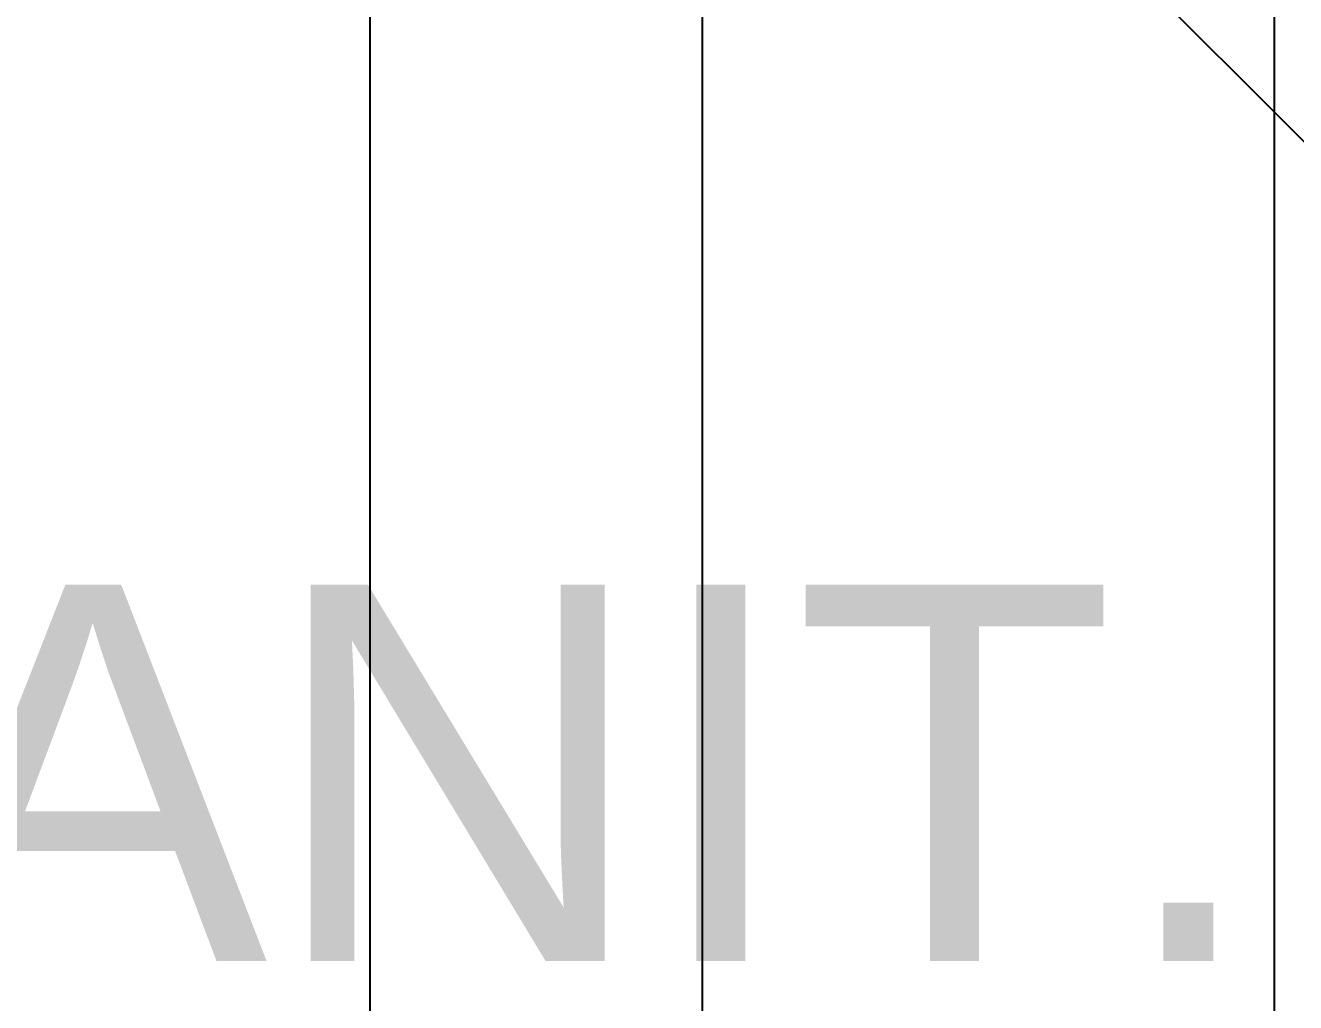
# Model space of a CAD drawing. Header units: metres. Extents: x 47789.1 to 47883.2, y 23415.6 to 23469.2.
# Drawn here: x 47833.64 to 47834.483, y 23455.204 to 23455.852 of the extents above; entities that cross this region are included whole.
import ezdxf

# ---------------------------------------------------------------- set-up
doc = ezdxf.new("R2010")
doc.units = ezdxf.units.M
doc.header["$LTSCALE"] = 0.25
for name, color, linetype in [('0 @ 1', 7, 'Continuous'), ('ARQ_ESQ VS', 2, 'Continuous'), ('ARQ_TXT 01', 1, 'Continuous'), ('SIMB_01', 1, 'Continuous'), ('SIMB_TXT', 1, 'Continuous')]:
    doc.layers.add(name, color=color, linetype=linetype)
doc.styles.add('Annot_2.5mm', font='arial.ttf', dxfattribs={"height": 2.5})
doc.styles.add('SIMB', font='arial.ttf')

# ---------------------------------------------------------------- blocks, each defined once
blk = doc.blocks.new('*U218')
at = {"layer": 'SIMB_01'}
blk.add_line((0, 5.27687), (0, 0), dxfattribs=at)
at = {"layer": 'SIMB_TXT', "style": 'SIMB'}
blk.add_attdef('00,00', (2.29891, 4.60279), '', height=2, dxfattribs=at)
blk = doc.blocks.new('*U351')
at = {"layer": '0 @ 1'}
blk.add_blockref('*U218', (47834.08924, 23451.9), dxfattribs=at)
blk = doc.blocks.new('*U220')
at = {"layer": 'SIMB_01'}
blk.add_lwpolyline([(-1.5625, 1.5625), (0, 0), (1.5625, 1.5625), (-1.5625, 1.5625)], dxfattribs=at)
at = {"layer": 'SIMB_TXT', "style": 'SIMB'}
blk.add_attdef('00,00', (2.29891, 7.10279), '', height=2, dxfattribs=at)
blk = doc.blocks.new('*U352')
at = {"layer": '0 @ 1'}
blk.add_blockref('*U220', (47835.21382, 23455.05), dxfattribs=at)

msp = doc.modelspace()

# ---------------------------------------------------------------- linework, layer by layer
at = {"layer": 'ARQ_ESQ VS'}
msp.add_lwpolyline([(47833.86883, 23455.05), (47833.86883, 23457.15), (47834.46883, 23457.15), (47834.46883, 23455.05)], dxfattribs=at)

# ---------------------------------------------------------------- block references
for name in ['*U352', '*U351']:
    msp.add_blockref(name, (0, 0))

# ---------------------------------------------------------------- texts
at = {"layer": 'ARQ_TXT 01', "insert": (47833.33498, 23455.48123), "char_height": 0.25, "attachment_point": 1, "style": 'Annot_2.5mm'}
msp.add_mtext_dynamic_manual_height_columns('SANIT.', width=2.4108298, gutter_width=1.5, heights=[0], dxfattribs=at)

doc.saveas('drawing.dxf')
